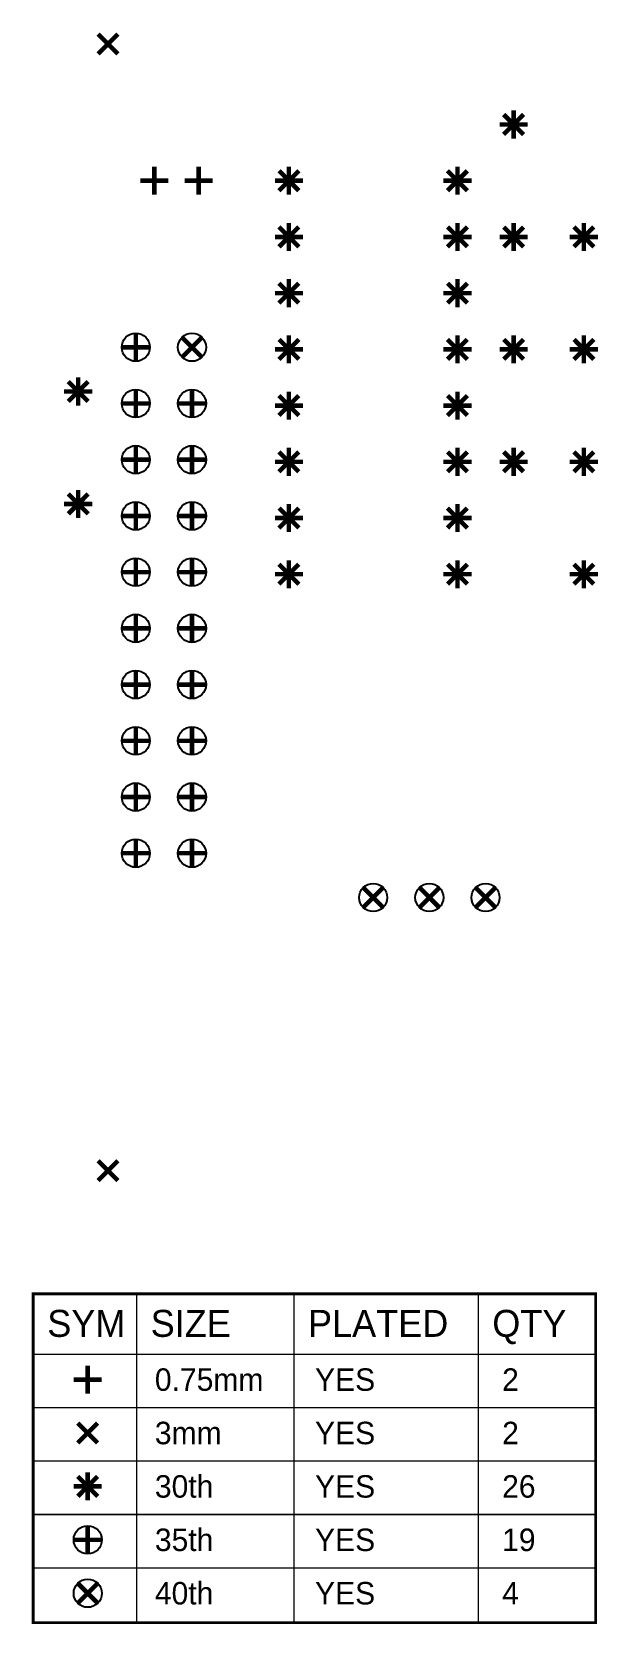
# Model space of a CAD drawing. Header units: inches. Extents: x -0.01 to 1, y -0.69 to 2.14.
import ezdxf

# ---------------------------------------------------------------- set-up
doc = ezdxf.new("R2010")
doc.units = ezdxf.units.IN
doc.header["$MEASUREMENT"] = 0
doc.layers.get('0').update_dxf_attribs({"linetype": 'CONTINUOUS'})
doc.layers.add('1', color=1, linetype='CONTINUOUS')
doc.layers.add('2', color=2, linetype='CONTINUOUS')

msp = doc.modelspace()

# ---------------------------------------------------------------- linework, layer by layer
for points, const_width in [([(-0.005, -0.69), (0.996, -0.69), (0.996, -0.105), (-0.005, -0.105), (-0.005, -0.69)], 0.005), ([(0.179001, -0.105), (0.179001, -0.69)], 0.0025), ([(0.459001, -0.105), (0.459001, -0.69)], 0.0025), ([(0.787001, -0.105), (0.787001, -0.69)], 0.0025), ([(-0.005, -0.2125), (0.996, -0.2125)], 0.0025), ([(0.067, -0.2575), (0.117, -0.2575)], 0.008), ([(0.092, -0.2325), (0.092, -0.2825)], 0.008), ([(-0.005, -0.3075), (0.996, -0.3075)], 0.0025), ([(0.074322, -0.334822), (0.109678, -0.370178)], 0.008), ([(0.074322, -0.370178), (0.109678, -0.334822)], 0.008), ([(-0.005, -0.4025), (0.996, -0.4025)], 0.0025), ([(0.092, -0.4225), (0.092, -0.4725)], 0.008), ([(0.067, -0.4475), (0.117, -0.4475)], 0.008), ([(0.074322, -0.429822), (0.109678, -0.465178)], 0.008), ([(0.074322, -0.465178), (0.109678, -0.429822)], 0.008), ([(-0.005, -0.4975), (0.996, -0.4975)], 0.0025), ([(0.092, -0.5175), (0.092, -0.5675)], 0.008), ([(0.067, -0.5425), (0.117, -0.5425)], 0.008), ([(-0.005, -0.5925), (0.996, -0.5925)], 0.0025), ([(0.074322, -0.619822), (0.109678, -0.655178)], 0.008), ([(0.074322, -0.655178), (0.109678, -0.619822)], 0.008)]:
    msp.add_lwpolyline(points, dxfattribs=dict(const_width=const_width))
for centre in [(0.092, -0.5425), (0.092, -0.6375)]:
    msp.add_circle(centre, 0.025)
at = {"layer": '1', "const_width": 0.008}
for points in [[(0.110275, 2.135788), (0.14563, 2.100433)], [(0.110275, 2.100433), (0.14563, 2.135788)], [(0.832322, 1.992678), (0.867678, 1.957322)], [(0.832322, 1.957322), (0.867678, 1.992678)], [(0.85, 2), (0.85, 1.95)], [(0.825, 1.975), (0.875, 1.975)], [(0.21063, 1.9), (0.21063, 1.85)], [(0.28937, 1.9), (0.28937, 1.85)], [(0.45, 1.9), (0.45, 1.85)], [(0.75, 1.9), (0.75, 1.85)], [(0.18563, 1.875), (0.23563, 1.875)], [(0.26437, 1.875), (0.31437, 1.875)], [(0.425, 1.875), (0.475, 1.875)], [(0.432322, 1.892678), (0.467678, 1.857322)], [(0.432322, 1.857322), (0.467678, 1.892678)], [(0.725, 1.875), (0.775, 1.875)], [(0.732322, 1.892678), (0.767678, 1.857322)], [(0.732322, 1.857322), (0.767678, 1.892678)], [(0.432322, 1.792678), (0.467678, 1.757322)], [(0.432322, 1.757322), (0.467678, 1.792678)], [(0.45, 1.8), (0.45, 1.75)], [(0.732322, 1.792678), (0.767678, 1.757322)], [(0.732322, 1.757322), (0.767678, 1.792678)], [(0.75, 1.8), (0.75, 1.75)], [(0.832322, 1.792678), (0.867678, 1.757322)], [(0.832322, 1.757322), (0.867678, 1.792678)], [(0.85, 1.8), (0.85, 1.75)], [(0.957322, 1.792678), (0.992678, 1.757322)], [(0.957322, 1.757322), (0.992678, 1.792678)], [(0.975, 1.8), (0.975, 1.75)], [(0.425, 1.775), (0.475, 1.775)], [(0.725, 1.775), (0.775, 1.775)], [(0.825, 1.775), (0.875, 1.775)], [(0.95, 1.775), (1, 1.775)], [(0.45, 1.7), (0.45, 1.65)], [(0.75, 1.7), (0.75, 1.65)], [(0.425, 1.675), (0.475, 1.675)], [(0.432322, 1.692678), (0.467678, 1.657322)], [(0.432322, 1.657322), (0.467678, 1.692678)], [(0.725, 1.675), (0.775, 1.675)], [(0.732322, 1.692678), (0.767678, 1.657322)], [(0.732322, 1.657322), (0.767678, 1.692678)], [(0.177559, 1.60374), (0.177559, 1.55374)], [(0.259881, 1.596418), (0.295237, 1.561063)], [(0.259881, 1.561063), (0.295237, 1.596418)], [(0.432322, 1.592678), (0.467678, 1.557322)], [(0.432322, 1.557322), (0.467678, 1.592678)], [(0.45, 1.6), (0.45, 1.55)], [(0.732322, 1.592678), (0.767678, 1.557322)], [(0.732322, 1.557322), (0.767678, 1.592678)], [(0.75, 1.6), (0.75, 1.55)], [(0.832322, 1.592678), (0.867678, 1.557322)], [(0.832322, 1.557322), (0.867678, 1.592678)], [(0.85, 1.6), (0.85, 1.55)], [(0.957322, 1.592678), (0.992678, 1.557322)], [(0.957322, 1.557322), (0.992678, 1.592678)], [(0.975, 1.6), (0.975, 1.55)], [(0.152559, 1.57874), (0.202559, 1.57874)], [(0.425, 1.575), (0.475, 1.575)], [(0.725, 1.575), (0.775, 1.575)], [(0.825, 1.575), (0.875, 1.575)], [(0.95, 1.575), (1, 1.575)], [(0.05, 1.5), (0.1, 1.5)], [(0.057322, 1.517678), (0.092678, 1.482322)], [(0.057322, 1.482322), (0.092678, 1.517678)], [(0.075, 1.525), (0.075, 1.475)], [(0.177559, 1.50374), (0.177559, 1.45374)], [(0.277559, 1.50374), (0.277559, 1.45374)], [(0.45, 1.5), (0.45, 1.45)], [(0.75, 1.5), (0.75, 1.45)], [(0.152559, 1.47874), (0.202559, 1.47874)], [(0.252559, 1.47874), (0.302559, 1.47874)], [(0.425, 1.475), (0.475, 1.475)], [(0.432322, 1.492678), (0.467678, 1.457322)], [(0.432322, 1.457322), (0.467678, 1.492678)], [(0.725, 1.475), (0.775, 1.475)], [(0.732322, 1.492678), (0.767678, 1.457322)], [(0.732322, 1.457322), (0.767678, 1.492678)], [(0.177559, 1.40374), (0.177559, 1.35374)], [(0.277559, 1.40374), (0.277559, 1.35374)], [(0.432322, 1.392678), (0.467678, 1.357322)], [(0.432322, 1.357322), (0.467678, 1.392678)], [(0.45, 1.4), (0.45, 1.35)], [(0.732322, 1.392678), (0.767678, 1.357322)], [(0.732322, 1.357322), (0.767678, 1.392678)], [(0.75, 1.4), (0.75, 1.35)], [(0.832322, 1.392678), (0.867678, 1.357322)], [(0.832322, 1.357322), (0.867678, 1.392678)], [(0.85, 1.4), (0.85, 1.35)], [(0.957322, 1.392678), (0.992678, 1.357322)], [(0.957322, 1.357322), (0.992678, 1.392678)], [(0.975, 1.4), (0.975, 1.35)], [(0.152559, 1.37874), (0.202559, 1.37874)], [(0.252559, 1.37874), (0.302559, 1.37874)], [(0.425, 1.375), (0.475, 1.375)], [(0.725, 1.375), (0.775, 1.375)], [(0.825, 1.375), (0.875, 1.375)], [(0.95, 1.375), (1, 1.375)], [(0.05, 1.3), (0.1, 1.3)], [(0.057322, 1.317678), (0.092678, 1.282322)], [(0.057322, 1.282322), (0.092678, 1.317678)], [(0.075, 1.325), (0.075, 1.275)], [(0.177559, 1.30374), (0.177559, 1.25374)], [(0.277559, 1.30374), (0.277559, 1.25374)], [(0.45, 1.3), (0.45, 1.25)], [(0.75, 1.3), (0.75, 1.25)], [(0.152559, 1.27874), (0.202559, 1.27874)], [(0.252559, 1.27874), (0.302559, 1.27874)], [(0.425, 1.275), (0.475, 1.275)], [(0.432322, 1.292678), (0.467678, 1.257322)], [(0.432322, 1.257322), (0.467678, 1.292678)], [(0.725, 1.275), (0.775, 1.275)], [(0.732322, 1.292678), (0.767678, 1.257322)], [(0.732322, 1.257322), (0.767678, 1.292678)], [(0.177559, 1.20374), (0.177559, 1.15374)], [(0.277559, 1.20374), (0.277559, 1.15374)], [(0.432322, 1.192678), (0.467678, 1.157322)], [(0.432322, 1.157322), (0.467678, 1.192678)], [(0.45, 1.2), (0.45, 1.15)], [(0.732322, 1.192678), (0.767678, 1.157322)], [(0.732322, 1.157322), (0.767678, 1.192678)], [(0.75, 1.2), (0.75, 1.15)], [(0.957322, 1.192678), (0.992678, 1.157322)], [(0.957322, 1.157322), (0.992678, 1.192678)], [(0.975, 1.2), (0.975, 1.15)], [(0.152559, 1.17874), (0.202559, 1.17874)], [(0.252559, 1.17874), (0.302559, 1.17874)], [(0.425, 1.175), (0.475, 1.175)], [(0.725, 1.175), (0.775, 1.175)], [(0.95, 1.175), (1, 1.175)], [(0.177559, 1.10374), (0.177559, 1.05374)], [(0.277559, 1.10374), (0.277559, 1.05374)], [(0.152559, 1.07874), (0.202559, 1.07874)], [(0.252559, 1.07874), (0.302559, 1.07874)], [(0.177559, 1.00374), (0.177559, 0.95374)], [(0.277559, 1.00374), (0.277559, 0.95374)], [(0.152559, 0.97874), (0.202559, 0.97874)], [(0.252559, 0.97874), (0.302559, 0.97874)], [(0.177559, 0.90374), (0.177559, 0.85374)], [(0.277559, 0.90374), (0.277559, 0.85374)], [(0.152559, 0.87874), (0.202559, 0.87874)], [(0.252559, 0.87874), (0.302559, 0.87874)], [(0.177559, 0.80374), (0.177559, 0.75374)], [(0.277559, 0.80374), (0.277559, 0.75374)], [(0.152559, 0.77874), (0.202559, 0.77874)], [(0.252559, 0.77874), (0.302559, 0.77874)], [(0.152559, 0.67874), (0.202559, 0.67874)], [(0.177559, 0.70374), (0.177559, 0.65374)], [(0.252559, 0.67874), (0.302559, 0.67874)], [(0.277559, 0.70374), (0.277559, 0.65374)], [(0.582322, 0.617678), (0.617678, 0.582322)], [(0.582322, 0.582322), (0.617678, 0.617678)], [(0.682322, 0.617678), (0.717678, 0.582322)], [(0.682322, 0.582322), (0.717678, 0.617678)], [(0.782322, 0.617678), (0.817678, 0.582322)], [(0.782322, 0.582322), (0.817678, 0.617678)], [(0.110275, 0.131851), (0.14563, 0.096496)], [(0.110275, 0.096496), (0.14563, 0.131851)]]:
    msp.add_lwpolyline(points, dxfattribs=at)
at = {"layer": '2'}
for centre in [(0.177559, 1.57874), (0.277559, 1.57874), (0.177559, 1.47874), (0.277559, 1.47874), (0.177559, 1.37874), (0.277559, 1.37874), (0.177559, 1.27874), (0.277559, 1.27874), (0.177559, 1.17874), (0.277559, 1.17874), (0.177559, 1.07874), (0.277559, 1.07874), (0.177559, 0.97874), (0.277559, 0.97874), (0.177559, 0.87874), (0.277559, 0.87874), (0.177559, 0.77874), (0.277559, 0.77874), (0.177559, 0.67874), (0.277559, 0.67874), (0.6, 0.6), (0.7, 0.6), (0.8, 0.6)]:
    msp.add_circle(centre, 0.025, dxfattribs=at)

# ---------------------------------------------------------------- texts
for s, height, p in [('SYM', 0.048, (0.02, -0.1815)), ('SIZE', 0.048, (0.204, -0.1815)), ('PLATED', 0.048, (0.484, -0.1815)), ('QTY', 0.048, (0.812, -0.1815)), ('0.75mm', 0.04, (0.2115, -0.2775)), ('YES', 0.04, (0.4965, -0.2775)), ('2', 0.04, (0.8295, -0.2775)), ('3mm', 0.04, (0.2115, -0.3725)), ('YES', 0.04, (0.4965, -0.3725)), ('2', 0.04, (0.8295, -0.3725)), ('30th', 0.04, (0.2115, -0.4675)), ('YES', 0.04, (0.4965, -0.4675)), ('26', 0.04, (0.8295, -0.4675)), ('35th', 0.04, (0.2115, -0.5625)), ('YES', 0.04, (0.4965, -0.5625)), ('19', 0.04, (0.8295, -0.5625)), ('40th', 0.04, (0.2115, -0.6575)), ('YES', 0.04, (0.4965, -0.6575)), ('4', 0.04, (0.8295, -0.6575))]:
    msp.add_text(s, height=height).set_placement(p)

doc.saveas('drawing.dxf')
